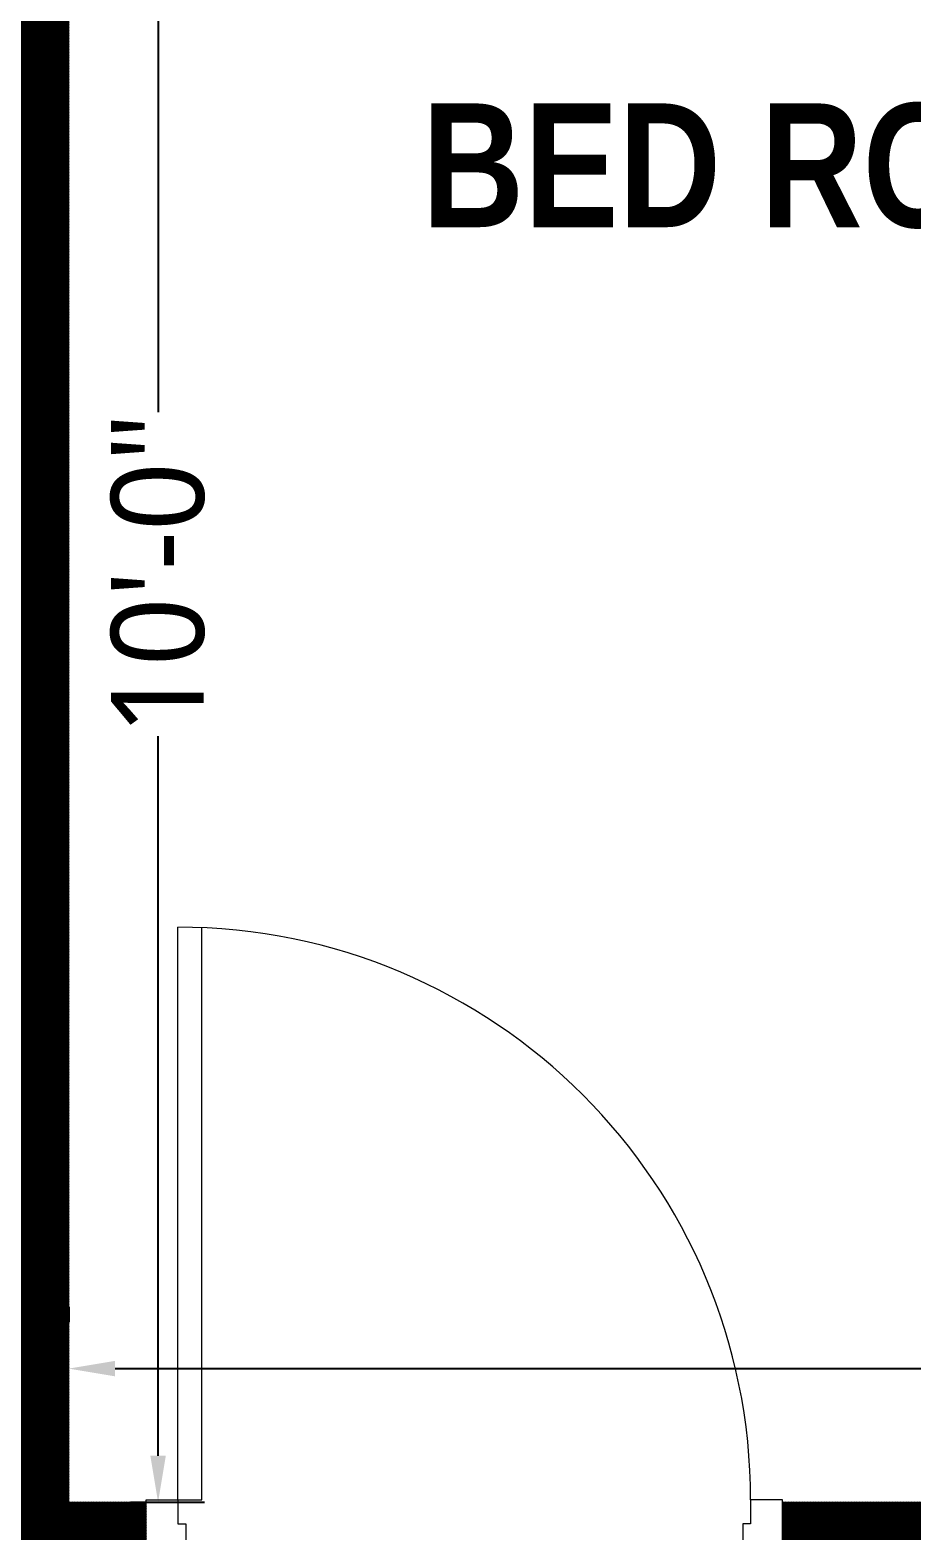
# Model space of a CAD drawing. Header units: feet. Extents: x 36275 to 37218, y -947 to -334.
# Drawn here: x 36773.8 to 36830.8, y -550.8 to -453.8 of the extents above; entities that cross this region are included whole.
import ezdxf

# ---------------------------------------------------------------- set-up
doc = ezdxf.new("R2010")
doc.units = ezdxf.units.FT
doc.header["$MEASUREMENT"] = 0
doc.header["$PDMODE"] = 35
for name, color, linetype, lineweight in [('DOOR', 1, 'Continuous', 15), ('SLAB LINE', 50, 'Continuous', 30), ('text', 6, 'Continuous', 25), ('wall', 7, 'Continuous', 40)]:
    doc.layers.add(name, color=color, linetype=linetype, lineweight=lineweight)
doc.layers.add('hatch', color=252, linetype='Continuous')
doc.styles.add('plan', font='trebuc.ttf')
doc.styles.get("Standard").update_dxf_attribs({"font": 'swisscb.ttf'})
doc.dimstyles.new('WORKING', dxfattribs={"dimtxt": 6, "dimasz": 3, "dimexe": 3, "dimexo": 4, "dimgap": 1, "dimtad": 0, "dimdec": 3, "dimzin": 3, "dimdsep": 46, "dimlunit": 4, "dimtxsty": 'plan', "dimcen": 0.09, "dimclrd": 256, "dimclre": 256, "dimclrt": 7, "dimadec": 0, "dimazin": 0, "dimtfac": 1, "dimtdec": 3, "dimtmove": 1, "dimatfit": 3, "dimfxl": 12, "dimtolj": 1, "dimtzin": 0, "dimlwd": -1, "dimlwe": -1, "dimarcsym": 0})

# ---------------------------------------------------------------- blocks, each defined once
blk = doc.blocks.new('DOOR40')
at = {"layer": 'DOOR'}
for p, q in [((2, 5), (2, 40.99999999999977)), ((3.5, 5), (3.500000000003638, 40.96873642484502)), ((2, 5), (3.5, 5))]:
    blk.add_line(p, q, dxfattribs=at)
for points in [[(2, 5), (2, 3.5), (2.5, 3.5), (2.5, 0), (0, 0), (0, 5), (2, 5)], [(38, 5), (38, 3.5), (37.5, 3.5), (37.5, 0), (40, 0), (40, 5), (38, 5)]]:
    blk.add_lwpolyline(points, dxfattribs=at)
blk.add_arc((2, 5), 36, 0, 90, dxfattribs=at)
blk = doc.blocks.new('*D13')
at = {"layer": 'Defpoints', "color": 0, "lineweight": 0, "transparency": 16777216}
for p in [(36776.3131433393, -428.9395204819277), (36782.0914828293, -428.9395204819277), (36776.3131433393, -548.9395204819273)]:
    blk.add_point(p, dxfattribs=at)
at = {"layer": 'hatch', "transparency": 16777216}
for p, q in [((36780.3131433393, -428.9395204819277), (36785.0914828293, -428.9395204819277)), ((36782.0914828293, -431.9395204819277), (36782.0914828293, -478.4708336132406)), ((36782.0914828293, -545.9395204819273), (36782.0914828293, -499.4082073506144)), ((36780.3131433393, -548.9395204819273), (36785.0914828293, -548.9395204819273))]:
    blk.add_line(p, q, dxfattribs=at)
at = {"layer": 'hatch', "lineweight": 0, "transparency": 16777216}
for points in [[(36781.5914828293, -431.9395204819277), (36782.5914828293, -431.9395204819277), (36782.0914828293, -428.9395204819277)], [(36781.5914828293, -545.9395204819273), (36782.5914828293, -545.9395204819273), (36782.0914828293, -548.9395204819273)]]:
    blk.add_solid(points, dxfattribs=at)
at = {"layer": 'hatch', "color": 7, "lineweight": 0, "transparency": 16777216, "insert": (36782.0914828293, -488.9395204819378), "char_height": 6, "attachment_point": 5, "rotation": 90, "style": 'plan'}
blk.add_mtext('\\A1;10\'-0"', dxfattribs=at)
blk = doc.blocks.new('*D14')
at = {"layer": 'Defpoints', "color": 0, "lineweight": 0, "transparency": 16777216}
for p in [(36776.31314333928, -540.308137561362), (36920.31314333927, -540.308137561362), (36920.31314333927, -540.308137561362)]:
    blk.add_point(p, dxfattribs=at)
at = {"layer": 'hatch', "transparency": 16777216}
for p, q in [((36776.31314333928, -536.308137561362), (36776.31314333928, -537.308137561362)), ((36920.31314333927, -536.308137561362), (36920.31314333927, -537.308137561362)), ((36779.31314333928, -540.308137561362), (36837.84445647059, -540.308137561362)), ((36917.31314333927, -540.308137561362), (36858.78183020796, -540.308137561362))]:
    blk.add_line(p, q, dxfattribs=at)
at = {"layer": 'hatch', "lineweight": 0, "transparency": 16777216}
for points in [[(36779.31314333928, -539.808137561362), (36779.31314333928, -540.808137561362), (36776.31314333928, -540.308137561362)], [(36917.31314333927, -539.808137561362), (36917.31314333927, -540.808137561362), (36920.31314333927, -540.308137561362)]]:
    blk.add_solid(points, dxfattribs=at)
at = {"layer": 'hatch', "color": 7, "lineweight": 0, "transparency": 16777216, "insert": (36848.31314333928, -540.308137561362), "char_height": 6, "attachment_point": 5, "style": 'plan'}
blk.add_mtext('\\A1;12\'-0"', dxfattribs=at)

msp = doc.modelspace()

# ---------------------------------------------------------------- hatches: boundary and pattern name
at = {"layer": 'SLAB LINE'}
h = msp.add_hatch(dxfattribs=at)
h.set_pattern_fill('ANSI31', color=8)
h.set_pattern_definition([(45, (0, 0), (-0.08838834764831845, 0.08838834764831845), [])])
h.paths.add_polyline_path([(36818.31314333927, -423.9395204819273), (36751.31314333927, -423.9395204819273), (36751.31314333927, -428.9395204819275), (36771.31314333927, -428.9395204819275), (36771.31314333928, -548.939520481927), (36759.31314333928, -548.9395204819268), (36759.31314333928, -553.9395204819268), (36781.31314333927, -553.9395204819273), (36781.31314333927, -548.9395204819273), (36776.31314333928, -548.939520481927), (36776.31314333927, -428.9395204819275), (36818.31314333927, -428.9395204819274)])
h.paths.add_polyline_path([(36925.31314333927, -423.9395204819273), (36878.31314333927, -423.9395204819273), (36878.31314333927, -428.9395204819273), (36920.31314333927, -428.9395204819273), (36920.31314333927, -458.939520481927), (36925.31314333927, -458.939520481927)])
h.paths.add_polyline_path([(36925.31314333927, -518.939520481927), (36920.31314333927, -518.939520481927), (36920.31314333927, -548.939520481927), (36822.45600048213, -548.9395204819273), (36822.45600048213, -553.9395204819273), (36831.31314333927, -553.939520481927), (36831.31314333928, -602.0823776247887), (36835.17028619641, -602.0823776247887), (36836.31314333927, -602.0823776247887), (36836.31314333927, -553.939520481927), (36920.31314333927, -553.939520481927), (36920.31314333927, -565.939520481927), (36925.31314333927, -565.939520481927)])

# ---------------------------------------------------------------- linework, layer by layer
at = {"layer": 'wall', "lineweight": 0}
for p, q in [((36776.31314333928, -548.9395204819273), (36776.31314333927, -428.9395204819277)), ((36776.31314333928, -548.939520481927), (36781.31314333927, -548.9395204819273)), ((36781.31314333927, -553.9395204819273), (36781.31314333927, -548.9395204819273)), ((36822.45600048214, -548.9395204819273), (36920.31314333927, -548.939520481927)), ((36822.45600048214, -553.9395204819273), (36822.45600048214, -548.9395204819273))]:
    msp.add_line(p, q, dxfattribs=at)

# ---------------------------------------------------------------- block references
at = {"layer": 'DOOR', "lineweight": 0, "xscale": 1.028571428571428, "yscale": 1.028571428571428, "zscale": 1.028571428571428}
msp.add_blockref('DOOR40', (36781.31314333927, -553.9395204819273), dxfattribs=at)

# ---------------------------------------------------------------- texts
at = {"layer": 'text', "lineweight": 0, "insert": (36824.34275552494, -458.5047727159108), "char_height": 8, "width": 96.38787878787844, "attachment_point": 2}
msp.add_mtext('BED ROOM', dxfattribs=at)

# ---------------------------------------------------------------- dimensions: what is measured, and where the dimension line sits
at = {"layer": 'hatch', "lineweight": 0}
dim = msp.add_linear_dim(base=(36782.0914828293, -428.9395204819277), p1=(36776.31314333928, -548.939520481927), p2=(36776.31314333928, -428.9395204819275), angle=90, dimstyle='WORKING', dxfattribs=at)
dim.commit()
dim.dimension.update_dxf_attribs({"geometry": '*D13', "text_midpoint": (36782.0914828293, -488.9395204819378)})
dim = msp.add_linear_dim(base=(36920.31314333927, -540.308137561362), p1=(36776.31314333928, -540.308137561362), p2=(36920.31314333927, -540.308137561362), dimstyle='WORKING', dxfattribs=at)
dim.commit()
dim.dimension.update_dxf_attribs({"geometry": '*D14', "text_midpoint": (36848.31314333928, -540.308137561362)})

doc.saveas('drawing.dxf')
